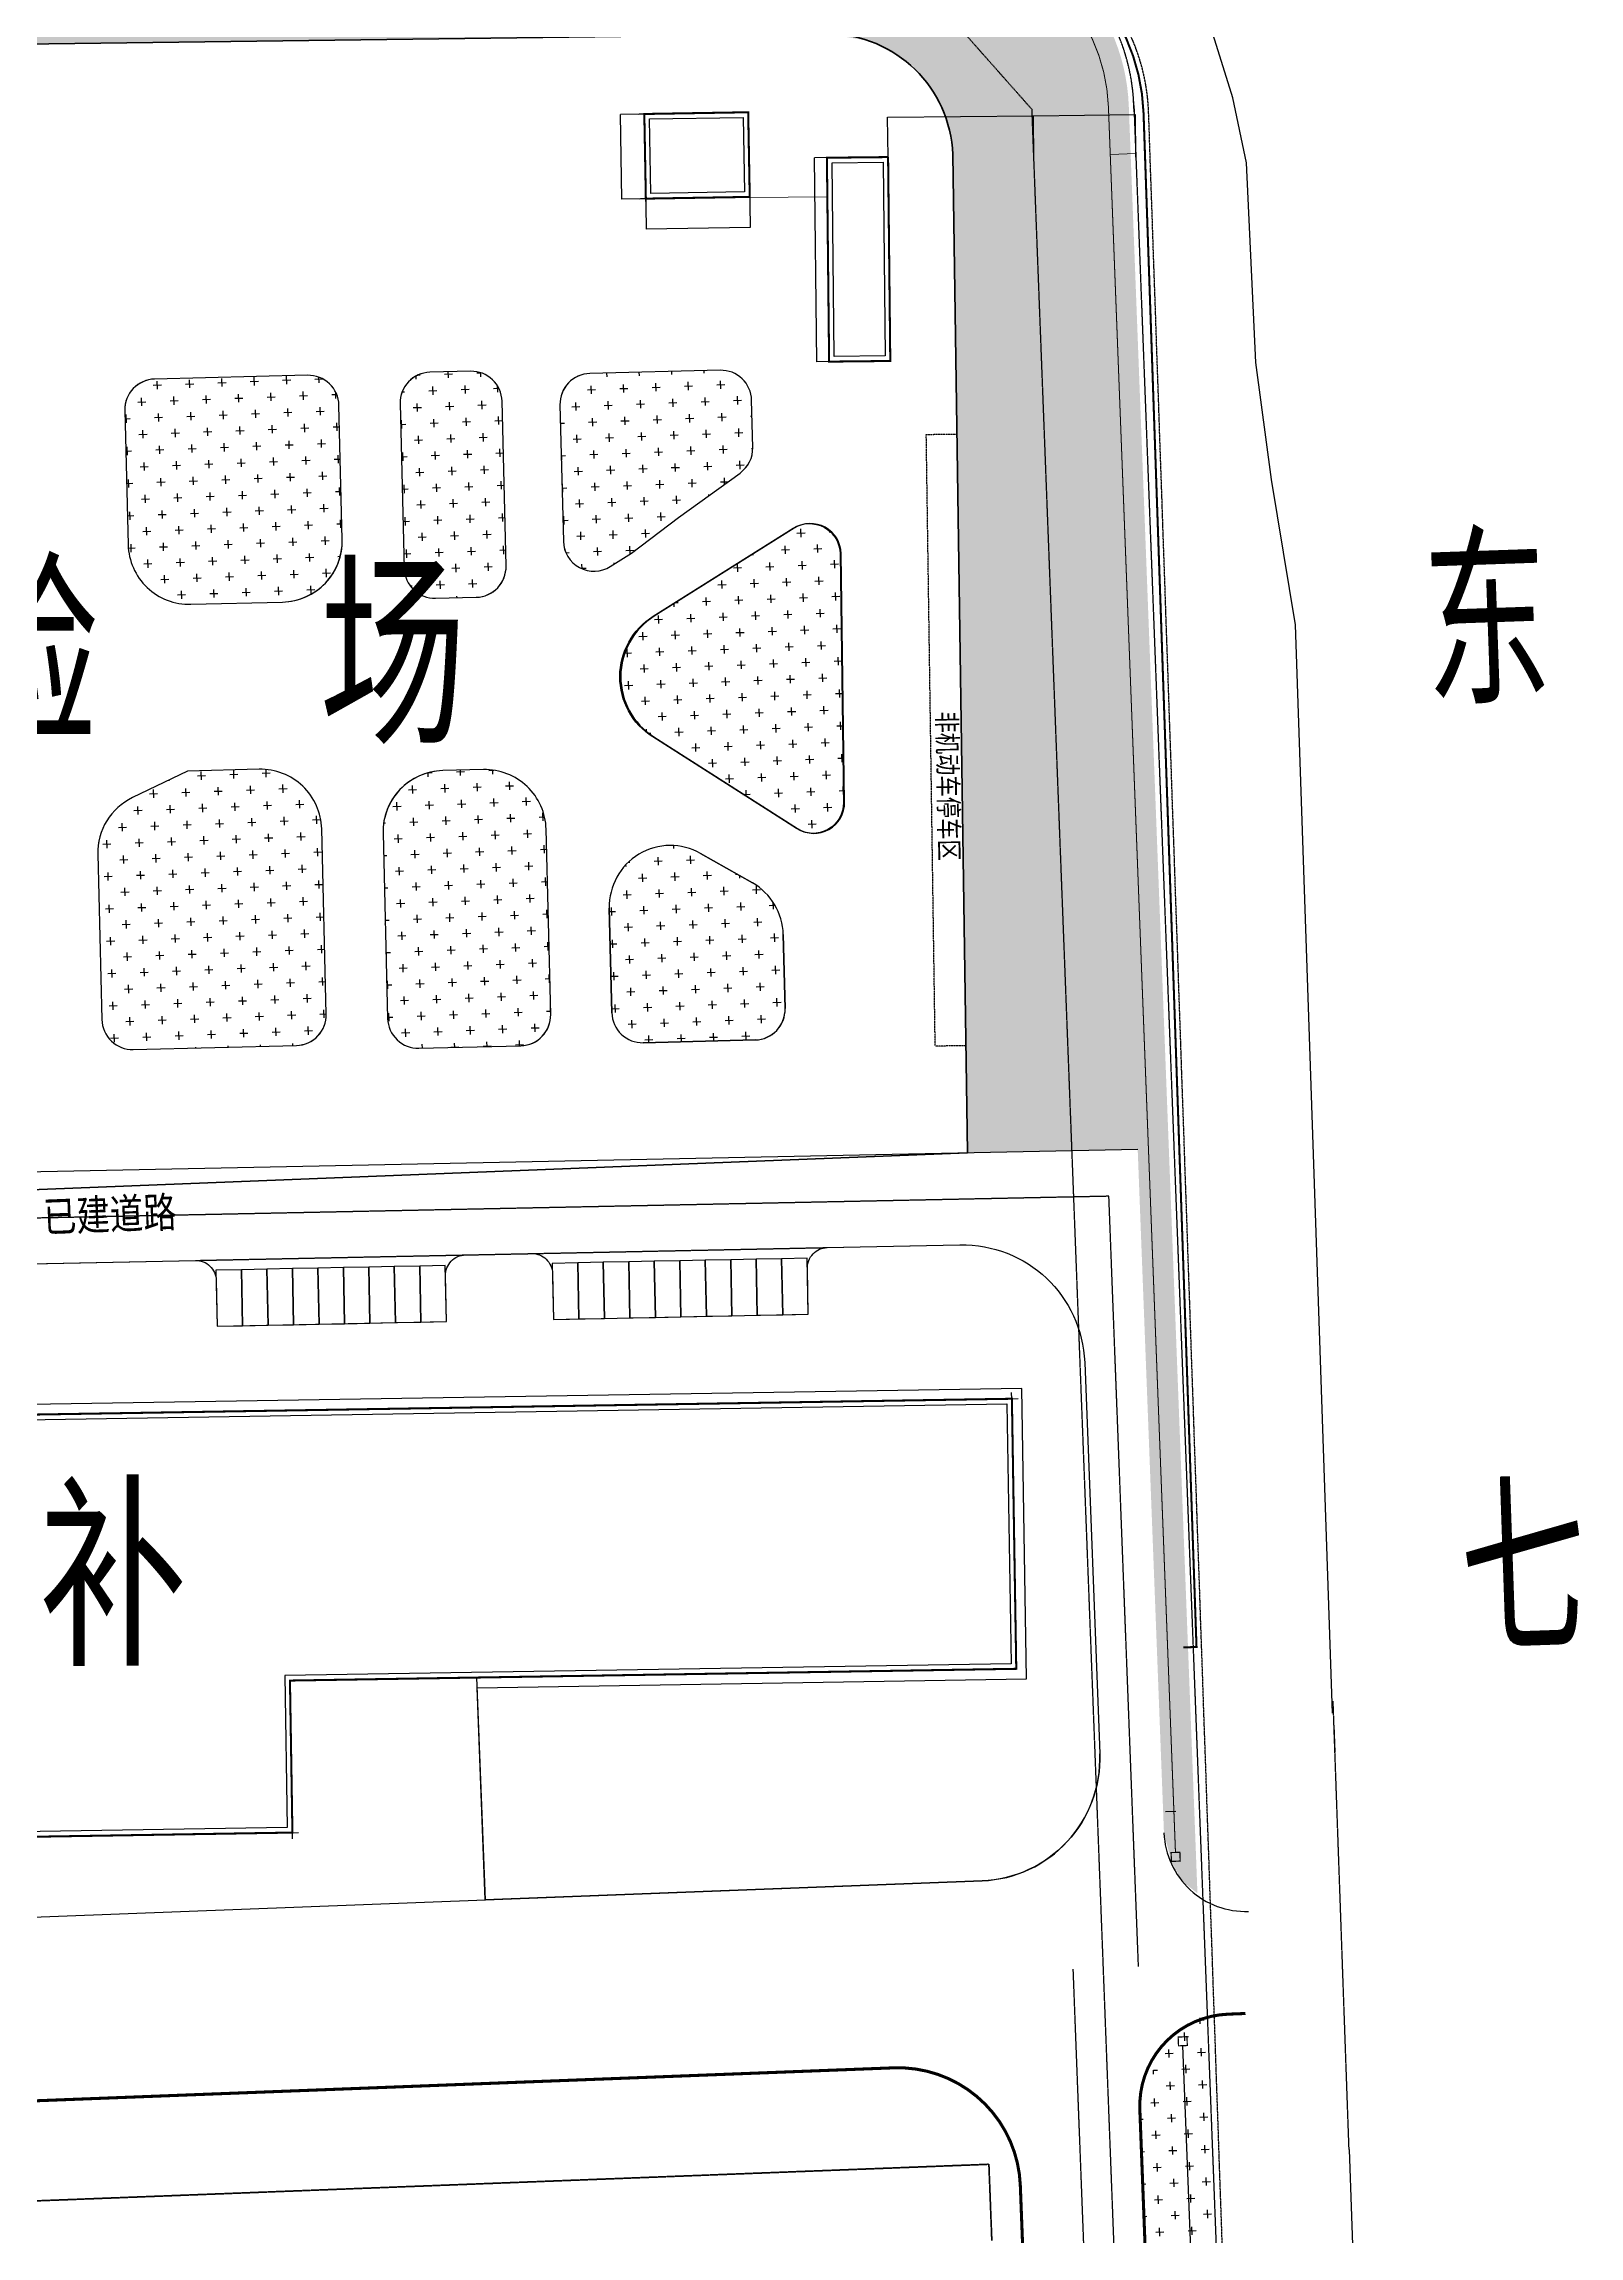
# Model space of a CAD drawing. Extents: x 60102 to 11003895, y 103457 to 3214550.
# Drawn here: x 10846804 to 10997396, y 2890856 to 3105867 of the extents above; entities that cross this region are included whole.
import ezdxf

# ---------------------------------------------------------------- set-up
doc = ezdxf.new("R2010")
doc.units = 0
doc.header["$LTSCALE"] = 10
doc.header["$PDMODE"] = 96
for name, pattern in [('ACAD_ISO04W100', [30.5, 24, -3, 0.5, -3]), ('CENTER', [50.8, 31.75, -6.35, 6.35, -6.35]), ('DASH', [0.35, 0.25, -0.1])]:
    doc.linetypes.add(name, pattern=pattern)
doc.layers.get('0').update_dxf_attribs({"linetype": 'CONTINUOUS', "lineweight": 0})
doc.layers.get('DEFPOINTS').update_dxf_attribs({"linetype": 'CONTINUOUS'})
for name, color, linetype in [('0-中心线', 1, 'CENTER'), ('0-围墙', 5, 'FENCELINE2'), ('0-已建建筑', 7, 'CONTINUOUS'), ('0-已建道路', 132, 'CONTINUOUS'), ('0-新建建筑', 1, 'CONTINUOUS'), ('0-新建道路', 4, 'CONTINUOUS'), ('0-标注', 7, 'CONTINUOUS'), ('0-用地红线', 1, 'CENTER'), ('0-绿化', 3, 'CONTINUOUS'), ('0-绿化线', 86, 'CONTINUOUS'), ('0-车位', 35, 'CONTINUOUS'), ('01', 7, 'CONTINUOUS'), ('DIM_COOR', 3, 'CONTINUOUS'), ('TX-标注文字', 7, 'CONTINUOUS'), ('ZW-道路-缘石', 7, 'CONTINUOUS'), ('看线', 7, 'CONTINUOUS'), ('道路名称', 7, 'CONTINUOUS')]:
    doc.layers.add(name, color=color, linetype=linetype)
doc.styles.add('-宋体', font='')
doc.styles.add('-黑体', font='', dxfattribs={"width": 0.8})
doc.styles.get("Standard").update_dxf_attribs({"font": 'isocp.shx', "width": 0.707, "height": 10, "bigfont": 'intecad.shx'})
doc.styles.get('-宋体').set_extended_font_data('SimSun')
doc.styles.get('-黑体').set_extended_font_data('SimHei')
doc.linetypes.add('FENCELINE2', pattern='A,0.25,-0.1,[132,ltypeshp.shx,S=0.1,R=0,X=-0.1,Y=0],-0.1,1', length=1.45)
doc.dimstyles.new('ISO-25', dxfattribs={"dimtxt": 3, "dimasz": 1, "dimexe": 1.25, "dimexo": 0.625, "dimtad": 1, "dimdsep": 46, "dimtxsty": '-宋体', "dimblk": 'ARCHTICK', "dimcen": 2.5, "dimazin": 0, "dimtfac": 1, "dimtmove": 0, "dimatfit": 3, "dimfxl": 1, "dimarcsym": 0})
pattern_1 = [(2.2, (-47034383.5, -103395425.1), (1525.389227, 1647.270533), [793.749997, -2381.24999]), (92.2, (-47033971.7, -103395806.5), (-1647.270522, 1525.38924), [793.750003, -2381.25001])]
pattern_2 = [(2.2, (-47034668.6, -103396348.2), (1525.389227, 1647.270533), [793.749997, -2381.24999]), (92.2, (-47034256.8, -103396729.5), (-1647.270522, 1525.38924), [793.750003, -2381.25001])]

# ---------------------------------------------------------------- blocks, each defined once
blk = doc.blocks.new('_ARCHTICK')
at = {"color": 0, "linetype": 'ByBlock', "const_width": 0.15}
blk.add_lwpolyline([(-0.5, -0.5), (0.5, 0.5)], dxfattribs=at)
blk = doc.blocks.new('*D95')
at = {"layer": '0-标注', "color": 0, "linetype": 'Continuous', "lineweight": -2}
for p, q in [((10907017, 3099010), (10903366, 3098950)), ((10903505, 3090647), (10903367, 3098950)), ((10907155, 3090708), (10903504, 3090647))]:
    blk.add_line(p, q, dxfattribs=at)
at = {"layer": 'DEFPOINTS', "color": 0, "linetype": 'Continuous', "lineweight": 0}
for p in [(10903367, 3098950), (10907017, 3099010, -43696), (10907156, 3090708, -43696)]:
    blk.add_point(p, dxfattribs=at)
at = {"layer": '0-标注', "color": 0, "linetype": 'Continuous', "lineweight": -2}
for p, rotation in [((10903367, 3098950), 90.95316505785908), ((10903505, 3090647), 270.9531650578591)]:
    blk.add_blockref('_ARCHTICK', p, dxfattribs=dict(at, rotation=rotation))
at = {"layer": '0-标注', "color": 0, "linetype": 'Continuous', "insert": (10903438, 3094799), "char_height": 3, "attachment_point": 5, "rotation": 270.95317, "style": '-宋体'}
blk.add_mtext('8303.39', dxfattribs=at)
blk = doc.blocks.new('*D96')
at = {"layer": '0-标注', "color": 0, "linetype": 'Continuous', "lineweight": -2}
for p, q in [((10905815, 3092214), (10905897, 3087680)), ((10916014, 3092399), (10916096, 3087865)), ((10916096, 3087866), (10905897, 3087681))]:
    blk.add_line(p, q, dxfattribs=at)
at = {"layer": 'DEFPOINTS', "color": 0, "linetype": 'Continuous', "lineweight": 0}
for p in [(10905815, 3092214, -43696), (10916014, 3092400, -43696), (10905897, 3087681)]:
    blk.add_point(p, dxfattribs=at)
at = {"layer": '0-标注', "color": 0, "linetype": 'Continuous', "lineweight": -2}
for p, rotation in [((10905897, 3087681), 181.0398989302194), ((10916096, 3087866), 1.039898930219394)]:
    blk.add_blockref('_ARCHTICK', p, dxfattribs=dict(at, rotation=rotation))
at = {"layer": '0-标注', "color": 0, "linetype": 'Continuous', "insert": (10910997, 3087775), "char_height": 3, "attachment_point": 5, "rotation": 1.0399, "style": '-宋体'}
blk.add_mtext('10201.13', dxfattribs=at)
blk = doc.blocks.new('*D98')
at = {"layer": '0-标注', "color": 0, "linetype": 'Continuous', "lineweight": -2}
for p, q in [((10924870, 3094710), (10922392, 3094683)), ((10922609, 3074687), (10922394, 3094683)), ((10925085, 3074714), (10922608, 3074687))]:
    blk.add_line(p, q, dxfattribs=at)
at = {"layer": 'DEFPOINTS', "color": 0, "linetype": 'Continuous', "lineweight": 0}
for p in [(10922394, 3094683), (10924870, 3094710, -43696), (10925086, 3074714, -43696)]:
    blk.add_point(p, dxfattribs=at)
at = {"layer": '0-标注', "color": 0, "linetype": 'Continuous', "lineweight": -2}
for p, rotation in [((10922394, 3094683), 90.61711162832734), ((10922609, 3074687), 270.6171116283273)]:
    blk.add_blockref('_ARCHTICK', p, dxfattribs=dict(at, rotation=rotation))
at = {"layer": '0-标注', "color": 0, "linetype": 'Continuous', "insert": (10922503, 3084685), "char_height": 3, "attachment_point": 5, "rotation": 270.61711, "style": '-宋体'}
blk.add_mtext('19997.62', dxfattribs=at)
blk = doc.blocks.new('*D100')
at = {"layer": '0-标注', "color": 0, "linetype": 'Continuous', "lineweight": -2}
for p, q in [((10929570, 3098669), (10943876, 3098823)), ((10929612, 3094762), (10929570, 3098670)), ((10943924, 3094359), (10943876, 3098824))]:
    blk.add_line(p, q, dxfattribs=at)
at = {"layer": 'DEFPOINTS', "color": 0, "linetype": 'Continuous', "lineweight": 0}
for p in [(10943876, 3098823), (10929612, 3094761), (10943924, 3094358)]:
    blk.add_point(p, dxfattribs=at)
at = {"layer": '0-标注', "color": 0, "linetype": 'Continuous', "lineweight": -2}
for p, rotation in [((10929570, 3098669), 180.6171102916346), ((10943876, 3098823), 0.6171102916346102)]:
    blk.add_blockref('_ARCHTICK', p, dxfattribs=dict(at, rotation=rotation))
at = {"layer": '0-标注', "color": 0, "linetype": 'Continuous', "insert": (10936723, 3098748), "char_height": 3, "attachment_point": 5, "rotation": 0.61711, "style": '-宋体'}
blk.add_mtext('14306.24', dxfattribs=at)
blk = doc.blocks.new('*D101')
at = {"layer": '0-标注', "color": 0, "linetype": 'Continuous', "lineweight": -2}
for p, q in [((10943876, 3098823), (10953871, 3098930)), ((10943924, 3094359), (10943876, 3098824)), ((10953916, 3094743), (10953871, 3098932))]:
    blk.add_line(p, q, dxfattribs=at)
at = {"layer": 'DEFPOINTS', "color": 0, "linetype": 'Continuous', "lineweight": 0}
for p in [(10953871, 3098930), (10943924, 3094358), (10953916, 3094742)]:
    blk.add_point(p, dxfattribs=at)
at = {"layer": '0-标注', "color": 0, "linetype": 'Continuous', "lineweight": -2}
for p, rotation in [((10943876, 3098823), 180.6171102916346), ((10953871, 3098930), 0.6171102916346102)]:
    blk.add_blockref('_ARCHTICK', p, dxfattribs=dict(at, rotation=rotation))
at = {"layer": '0-标注', "color": 0, "linetype": 'Continuous', "insert": (10948873, 3098879), "char_height": 3, "attachment_point": 5, "rotation": 0.61711, "style": '-宋体'}
blk.add_mtext('9995.99', dxfattribs=at)

msp = doc.modelspace()

# ---------------------------------------------------------------- hatches: boundary and pattern name
at = {"layer": '0-绿化'}
h = msp.add_hatch(dxfattribs=at)
h.set_pattern_fill('CROSS', color=0, scale=999.999997, angle=2.2, style=0)
h.set_pattern_definition([(2.2, (-47029110, -103389911.3), (1525.389227, 1647.270533), [793.749997, -2381.24999]), (92.2, (-47028698.2, -103390292.6), (-1647.270522, 1525.38924), [793.750003, -2381.25001])])
edge = h.paths.add_edge_path()
edge.add_line((10701520.911, 3113316.845), (10703203.005, 3107892.535))
edge.add_line((10703203.005, 3107892.535), (10706766.711, 3104938.556))
edge.add_line((10706766.711, 3104938.556), (10710650.159, 3104112.307))
edge.add_line((10710650.159, 3104112.307), (10923804.81, 3106834.298))
edge.add_line((10923804.81, 3106834.298), (10928127.371, 3106087.683))
edge.add_line((10928127.371, 3106087.683), (10931911.084, 3103821.325))
edge.add_line((10931911.084, 3103821.325), (10934385.191, 3100774.509))
edge.add_line((10934385.191, 3100774.509), (10935626.328, 3097637.243))
edge.add_line((10935626.328, 3097637.243), (10935956.757, 3095010.572))
edge.add_line((10935956.757, 3095010.572), (10936618.621, 3049706.924))
edge.add_line((10936618.621, 3049706.924), (10937387.282, 2997093.113))
edge.add_line((10937387.282, 2997093.113), (10954096.29, 2997432.97))
edge.add_line((10954096.29, 2997432.97), (10956671.485, 2930398.751))
edge.add_line((10956671.485, 2930398.751), (10957402.473, 2927610.645))
edge.add_line((10957402.473, 2927610.645), (10958460.341, 2925656.605))
edge.add_line((10958460.341, 2925656.605), (10959956.402, 2924483.424))
edge.add_line((10959956.402, 2924483.424), (10953221.703, 3099792.596))
edge.add_arc((10933736.076, 3099044.034), 19500, 2.19999979, 91.41431809)
edge.add_line((10933254.777, 3118538.093), (10819682.758, 3115734.054))
edge.add_line((10819682.758, 3115734.054), (10701520.911, 3113316.845))
h = msp.add_hatch(dxfattribs=at)
h.set_pattern_fill('CROSS', color=0, scale=999.999997, angle=2.2, style=0)
h.set_pattern_definition(pattern_1)
edge = h.paths.add_edge_path()
edge.add_arc((10872750.867, 3070359.651), 3000, 1.41484876, 91.41484876)
edge.add_line((10872676.793, 3073358.736), (10857672.649, 3072988.152))
edge.add_arc((10857746.723, 3069989.067), 3000, 91.41484918, 181.41484918)
edge.add_line((10854747.638, 3069914.993), (10855072.826, 3056748.851))
edge.add_arc((10861070.996, 3056896.999), 6000, 181.41484876, 271.41484876)
edge.add_line((10861219.144, 3050898.828), (10870225.117, 3051121.265))
edge.add_arc((10870076.969, 3057119.435), 6000, 271.41484918, 1.41484918)
edge.add_line((10876075.14, 3057267.583), (10875749.952, 3070433.725))
h = msp.add_hatch(dxfattribs=at)
h.set_pattern_fill('CROSS', color=0, scale=999.999997, angle=2.2, style=0)
h.set_pattern_definition(pattern_1)
edge = h.paths.add_edge_path()
edge.add_arc((10888745.989, 3070754.711), 3000, 1.41484876, 91.41484876)
edge.add_line((10888671.915, 3073753.797), (10884673.135, 3073655.032))
edge.add_arc((10884747.208, 3070655.946), 3000, 91.41484918, 181.41484918)
edge.add_line((10881748.123, 3070581.872), (10882147.385, 3054416.645))
edge.add_arc((10885146.47, 3054490.719), 3000, 181.41484876, 271.41484876)
edge.add_line((10885220.544, 3051491.633), (10889219.324, 3051590.399))
edge.add_arc((10889145.25, 3054589.484), 3000, 271.41484918, 1.41484918)
edge.add_line((10892144.336, 3054663.558), (10891745.074, 3070828.785))
h = msp.add_hatch(dxfattribs=at)
h.set_pattern_fill('CROSS', color=0, scale=999.999997, angle=2.2, style=0)
h.set_pattern_definition([(2.2, (-47034695.5, -103395939.3), (1525.389227, 1647.270533), [793.749997, -2381.24999]), (92.2, (-47034283.7, -103396320.7), (-1647.270522, 1525.38924), [793.750003, -2381.25001])])
edge = h.paths.add_edge_path()
edge.add_line((10916340.581, 3066282.987), (10916225.881, 3070926.948))
edge.add_arc((10913226.796, 3070852.874), 3000, 1.41484876, 91.41484876)
edge.add_line((10913152.722, 3073851.96), (10900356.306, 3073535.904))
edge.add_arc((10900430.38, 3070536.818), 3000, 91.41484918, 181.41484918)
edge.add_line((10897431.294, 3070462.744), (10897761.907, 3057076.958))
edge.add_arc((10900760.992, 3057151.032), 3000, 181.41484874, 302.26071753)
edge.add_line((10902362.31, 3054614.148), (10904440.316, 3055925.815))
edge.add_line((10904440.316, 3055925.815), (10909051.463, 3059418.921))
edge.add_line((10909051.463, 3059418.921), (10915095.595, 3063775.164))
edge.add_arc((10913341.496, 3066208.914), 3000, 305.78177392, 1.46718714)
edge.add_arc((10913341.496, 3066208.914), 3000, 1.41484886, 1.46718674, ccw=False)
h = msp.add_hatch(dxfattribs=at)
h.set_pattern_fill('CROSS', color=0, scale=999.999997, angle=2.2, style=0)
h.set_pattern_definition([(2.2, (-47029210.2, -103389912.2), (1525.389228, 1647.270521), [793.749997, -2381.24999]), (92.2, (-47028798.4, -103390293.6), (-1647.270521, 1525.389228), [793.749997, -2381.24999])])
edge = h.paths.add_edge_path()
edge.add_arc((10910297.259, 3043795.588), 7000, 122.15050739, 237.4763379)
edge.add_line((10906533.724, 3037893.402), (10920630.636, 3028904.491))
edge.add_arc((10922243.58, 3031434), 3000, 237.4763379, 0.78617355)
edge.add_line((10925243.297, 3031475.163), (10924908.691, 3055859.522))
edge.add_arc((10921908.973, 3055818.359), 3000, 0.78617355, 122.15050739)
edge.add_line((10920312.538, 3058358.318), (10906572.244, 3049722.16))
h = msp.add_hatch(dxfattribs=at)
h.set_pattern_fill('CROSS', color=0, scale=999.999997, angle=2.2, style=0)
h.set_pattern_definition([(2.2, (-47034684.8, -103395776.2), (1525.389227, 1647.270533), [793.749997, -2381.24999]), (92.2, (-47034273, -103396157.6), (-1647.270522, 1525.38924), [793.750003, -2381.25001])])
edge = h.paths.add_edge_path()
edge.add_arc((10868062.073, 3028717.448), 6000, 1.41484876, 91.41484876)
edge.add_line((10867913.925, 3034715.619), (10860893.337, 3034542.219))
edge.add_line((10860893.337, 3034542.219), (10855490.946, 3031938.879))
edge.add_arc((10858095.617, 3026533.725), 6000, 115.72879153, 181.40673556)
edge.add_arc((10858095.617, 3026533.725), 6000, 181.40673555, 181.41484946)
edge.add_line((10852097.446, 3026385.578), (10852498.067, 3010165.298))
edge.add_arc((10855497.153, 3010239.372), 3000, 181.41484876, 271.41484876)
edge.add_line((10855571.226, 3007240.287), (10871583.679, 3007635.775))
edge.add_arc((10871509.606, 3010634.86), 3000, 271.41484918, 1.41484918)
edge.add_line((10874508.691, 3010708.934), (10874060.243, 3028865.596))
h = msp.add_hatch(dxfattribs=at)
h.set_pattern_fill('CROSS', color=0, scale=999.999997, angle=2.2, style=0)
h.set_pattern_definition(pattern_2)
edge = h.paths.add_edge_path()
edge.add_arc((10890071.733, 3028688.747), 6000, 1.41484876, 91.41484876)
edge.add_line((10889923.585, 3034686.918), (10885924.555, 3034588.147))
edge.add_arc((10886072.703, 3028589.976), 6000, 91.41484918, 181.41484918)
edge.add_line((10880074.532, 3028441.828), (10880522.98, 3010285.167))
edge.add_arc((10883522.065, 3010359.241), 3000, 181.41484876, 271.41484876)
edge.add_line((10883596.139, 3007360.155), (10893593.339, 3007607.074))
edge.add_arc((10893519.266, 3010606.159), 3000, 271.41484918, 1.41484918)
edge.add_line((10896518.351, 3010680.233), (10896069.903, 3028836.895))
h = msp.add_hatch(dxfattribs=at)
h.set_pattern_fill('CROSS', color=0, scale=999.999997, angle=2.2, style=0)
h.set_pattern_definition(pattern_2)
edge = h.paths.add_edge_path()
edge.add_arc((10905515.607, 3010902.455), 3000, 181.41484876, 271.41484876)
edge.add_line((10905589.681, 3007903.369), (10916586.341, 3008174.973))
edge.add_arc((10916512.267, 3011174.059), 3000, 271.41484918, 1.41484918)
edge.add_line((10919511.352, 3011248.133), (10919331.902, 3018513.667))
edge.add_arc((10913333.731, 3018365.52), 6000, 1.41484879, 60.39431254)
edge.add_line((10916297.9, 3023582.195), (10911225.171, 3026464.572))
edge.add_arc((10908261.002, 3021247.897), 6000, 60.39431278, 181.41484915)
edge.add_line((10902262.831, 3021099.749), (10902516.522, 3010828.381))

# ---------------------------------------------------------------- linework, layer by layer
at = {"color": 0, "lineweight": 50}
for p, q in [((10710650.159, 3104112.307), (10923804.81, 3106834.298)), ((10935956.757, 3095010.572), (10937387.282, 2997093.113)), ((10937387.282, 2997093.113), (10701294.681, 2987786.528)), ((10711911.522, 2969264.847), (10941756.42, 2972984.755)), ((10941756.42, 2972984.755), (10942185.09, 2946498.23)), ((10942185.09, 2946498.23), (10870944.419, 2945345.241)), ((10870944.419, 2945345.241), (10871185.698, 2930437.194)), ((10871185.698, 2930437.194), (10712581.469, 2927870.276))]:
    msp.add_line(p, q, dxfattribs=at)
msp.add_arc((10923703.24, 3094573.406), 12261.313, 2.04326359, 89.52536867, dxfattribs=at)
at = {"layer": '0-中心线', "color": 0, "linetype": 'ACAD_ISO04W100', "ltscale": 0.2}
msp.add_line((10951798.822, 2812214.618), (10947771.558, 2917047.261), dxfattribs=at)
for points in [[(10701294.681, 2987786.528), (10951269.171, 2992875.14)], [(10954172.737, 2917293.17), (10951269.171, 2992875.14)]]:
    msp.add_lwpolyline(points, dxfattribs=at)
at = {"layer": '0-围墙', "color": 0, "ltscale": 0.2}
msp.add_line((10964354.747, 2757891.408), (10958529.133, 2909536.416), dxfattribs=at)
at = {"layer": '0-围墙', "color": 0, "ltscale": 0.5, "const_width": 200, "flags": 128}
msp.add_lwpolyline([(10958560.649, 2948594.832), (10959864.259, 2948639.849), (10954669.041, 3099082.567, 0.4102028754), (10934774.962, 3117905.357), (10406839.125, 3106919.32, 0.4182356559), (10387756.438, 3086750.551), (10393251.037, 2927638.382), (10393362.116, 2926815.568)], format="xyb", dxfattribs=at)
at = {"layer": '0-围墙', "color": 0, "ltscale": 0.2, "const_width": 100}
msp.add_lwpolyline([(10957800.987, 2928490.591), (10951223.177, 3099715.82, 0.4102028754), (10933304.141, 3116538.702), (10703256.374, 3110858.932)], format="xyb", dxfattribs=at)
at = {"layer": '0-已建建筑', "color": 0, "const_width": 200, "elevation": -43696.45}
msp.add_lwpolyline([(10915891.276, 3099157.974), (10916042.005, 3090855.981), (10905852.27, 3090686.41), (10905701.562, 3098988.444)], close=True, dxfattribs=at)
at = {"layer": '0-已建建筑', "color": 0, "elevation": -43696.45}
for points in [[(10915400.421, 3098649.738), (10915532.997, 3091347.579), (10906343.127, 3091194.647), (10906210.569, 3098496.843)], [(10929117.657, 3094255.831), (10929322.269, 3075259.317), (10924322.559, 3075205.465), (10924117.947, 3094201.979)]]:
    msp.add_lwpolyline(points, close=True, dxfattribs=at)
at = {"layer": '0-已建建筑', "color": 0, "const_width": 200, "elevation": -43696.45}
msp.add_lwpolyline([(10929612.217, 3094763.571), (10929827.625, 3074764.731), (10923827.973, 3074700.109), (10923612.591, 3094696.565), (10929612.243, 3094761.187)], dxfattribs=at)
at = {"layer": '0-已建建筑', "color": 0, "const_width": 200}
msp.add_lwpolyline([(10871185.698, 2930437.194), (10712581.469, 2927870.276), (10711911.522, 2969264.847), (10941756.42, 2972984.755), (10942185.09, 2946498.23), (10870944.419, 2945345.241)], close=True, dxfattribs=at)
at = {"layer": '0-已建建筑', "color": 0}
msp.add_lwpolyline([(10870677.672, 2930929.037), (10713073.312, 2928378.301), (10712419.547, 2968773.004), (10941264.577, 2972476.729), (10941677.064, 2946990.074), (10870436.394, 2945837.085)], close=True, dxfattribs=at)
at = {"layer": '0-已建建筑', "color": 0, "linetype": 'Continuous', "const_width": 120}
for points in [[(10957369.306, 2928474.008), (10958232.669, 2928507.175), (10958265.836, 2927643.812), (10957402.473, 2927610.645)], [(10958064.285, 2910383.195), (10958927.648, 2910416.362), (10958960.815, 2909552.999), (10958097.452, 2909519.832)]]:
    msp.add_lwpolyline(points, close=True, dxfattribs=at)
at = {"layer": '0-已建道路', "color": 0, "linetype": 'Continuous'}
msp.add_line((10721991.506, 2917380.305), (10938838.303, 2925710.719), dxfattribs=at)
at = {"layer": '0-已建道路', "color": 0, "linetype": 'Continuous', "flags": 128}
for points in [[(10857672.649, 3072988.152, 0.4142135623), (10854747.638, 3069914.993)], [(10875749.952, 3070433.725, 0.4142135624), (10872676.793, 3073358.736)], [(10884673.135, 3073655.032, 0.4142135623), (10881748.123, 3070581.872)], [(10891745.074, 3070828.785, 0.4142135624), (10888671.915, 3073753.797)], [(10906533.724, 3037893.402, -0.5504698435), (10906572.244, 3049722.16), (10920312.538, 3058358.318, -0.5853151108), (10924908.691, 3055859.522), (10925243.297, 3031475.163, -0.5967693796), (10920630.636, 3028904.491), (10906533.724, 3037893.402)], [(10855072.826, 3056748.851, 0.4142135624), (10861219.144, 3050898.828)], [(10870225.117, 3051121.265, 0.4142135623), (10876075.14, 3057267.583)], [(10882147.385, 3054416.645, 0.4142135624), (10885220.544, 3051491.633)], [(10889219.324, 3051590.399, 0.4142135623), (10892144.336, 3054663.558)], [(10874060.243, 3028865.596, 0.4142135624), (10867913.925, 3034715.619)], [(10855490.946, 3031938.879, 0.2947240739), (10852097.446, 3026385.578)], [(10954096.29, 2997432.97), (10811158.881, 2994525.657, -0.4089336666), (10798923.699, 3006062.522), (10798710.344, 3011616.318)], [(10852498.067, 3010165.298, 0.4142135624), (10855571.226, 3007240.287)], [(10871583.679, 3007635.775, 0.4142135623), (10874508.691, 3010708.934)], [(10861665.158, 2986550.182), (10861665.158, 2986550.182, -0.4142184694), (10863705.449, 2984591.267), (10863796.949, 2980092.65), (10886292.314, 2980549.372), (10886199.326, 2985047.782, -0.4143057107), (10888158.194, 2987088.701)], [(10894658.334, 2987221.255), (10894658.334, 2987221.255, -0.4142184694), (10896698.625, 2985262.34), (10896790.125, 2980763.723), (10921784.956, 2981272.112), (10921691.968, 2985770.522, -0.4143057107), (10923650.836, 2987811.442)], [(10923614.747, 2987811.26), (10936659.111, 2988076.798, -0.4089385554), (10948894.493, 2976539.937), (10950368.805, 2938162.528)], [(10956671.485, 2930398.751, 0.4142135624), (10964972.69, 2922711.75)]]:
    msp.add_lwpolyline(points, format="xyb", dxfattribs=at)
for points in [[(10872676.793, 3073358.736), (10857672.649, 3072988.152)], [(10888671.915, 3073753.797), (10884673.135, 3073655.032)], [(10876075.14, 3057267.583), (10875749.952, 3070433.725)], [(10881748.123, 3070581.872), (10882147.385, 3054416.645)], [(10892144.336, 3054663.558), (10891745.074, 3070828.785)], [(10854747.638, 3069914.993), (10855072.826, 3056748.851)], [(10861219.144, 3050898.828), (10870225.117, 3051121.265)], [(10885220.544, 3051491.633), (10889219.324, 3051590.399)], [(10860893.337, 3034542.219), (10855490.946, 3031938.879)], [(10867913.925, 3034715.619), (10860893.337, 3034542.219)], [(10874508.691, 3010708.934), (10874060.243, 3028865.596)], [(10852097.446, 3026385.578), (10852498.067, 3010165.298)], [(10855571.226, 3007240.287), (10871583.679, 3007635.775)], [(10719677.135, 2983659.799), (10861665.17, 2986549.568)], [(10888122.117, 2987087.967), (10894658.322, 2987221.808)], [(10889255.99, 2945641.604), (10890093.595, 2923838.136)], [(10957842.905, 2932495.152), (10956833.939, 2932456.392)]]:
    msp.add_lwpolyline(points, dxfattribs=at)
for points, elevation in [([(10900356.306, 3073535.904, 0.4142135623), (10897431.294, 3070462.744)], -43696.45), ([(10916225.881, 3070926.948, 0.4142135624), (10913152.722, 3073851.96)], -43696.45), ([(10915095.595, 3063775.164, 0.2476281414), (10916340.581, 3066282.987)], -43696.45), ([(10897761.907, 3057076.958, 0.5822818633), (10902362.31, 3054614.148)], -43696.45), ([(10885924.555, 3034588.147, 0.4142135623), (10880074.532, 3028441.828)], 58339.6), ([(10896069.903, 3028836.895, 0.4142135624), (10889923.585, 3034686.918)], 58339.6), ([(10911225.171, 3026464.572, 0.5833028483), (10902262.831, 3021099.75)], 58339.6), ([(10919331.902, 3018513.667, 0.2631822157), (10916297.9, 3023582.195)], 58339.6), ([(10880522.98, 3010285.167, 0.4142135624), (10883596.139, 3007360.155)], 58339.6), ([(10893593.339, 3007607.074, 0.4142135623), (10896518.351, 3010680.233)], 58339.6), ([(10902516.522, 3010828.381, 0.4142135624), (10905589.681, 3007903.369)], 58339.6), ([(10916586.341, 3008174.973, 0.4142135623), (10919511.352, 3011248.133)], 58339.6)]:
    msp.add_lwpolyline(points, format="xyb", dxfattribs=dict(at, elevation=elevation))
for points, elevation in [([(10913152.722, 3073851.96), (10900356.306, 3073535.904)], -43696.45), ([(10897431.294, 3070462.744), (10897761.907, 3057076.958)], -43696.45), ([(10916340.581, 3066282.987), (10916225.881, 3070926.948)], -43696.45), ([(10909051.463, 3059418.921), (10915095.595, 3063775.164)], -43696.45), ([(10904440.316, 3055925.815), (10909051.463, 3059418.921)], -43696.45), ([(10902362.31, 3054614.148), (10904440.316, 3055925.815)], -43696.45), ([(10889923.585, 3034686.918), (10885924.555, 3034588.147)], 58339.6), ([(10880074.532, 3028441.828), (10880522.98, 3010285.167)], 58339.6), ([(10896518.351, 3010680.233), (10896069.903, 3028836.895)], 58339.6), ([(10911225.171, 3026464.572), (10916297.9, 3023582.195)], 58339.6), ([(10902262.831, 3021099.746), (10902262.831, 3021099.75)], 58339.6), ([(10902516.522, 3010828.381), (10902262.831, 3021099.746)], 58339.6), ([(10919331.902, 3018513.667), (10919511.352, 3011248.133)], 58339.6), ([(10916586.341, 3008174.973), (10905589.681, 3007903.369)], 58339.6), ([(10883596.139, 3007360.155), (10893593.339, 3007607.074)], 58339.6)]:
    msp.add_lwpolyline(points, dxfattribs=dict(at, elevation=elevation))
at = {"layer": '0-已建道路', "color": 0, "linetype": 'DASH', "ltscale": 7, "flags": 128}
msp.add_lwpolyline([(10861665.158, 2986550.182), (10923614.747, 2987811.26)], dxfattribs=at)
at = {"layer": '0-已建道路', "color": 0, "linetype": 'Continuous'}
msp.add_arc((10938377.65, 2937701.874), 12000, 272.19999999, 2.19999999, dxfattribs=at)
at = {"layer": '0-新建建筑', "color": 0, "linetype": 'DASH', "lineweight": 50, "ltscale": 15}
msp.add_lwpolyline([(10653799.128, 2879424.602), (10653511.22, 2886919.074), (10939500.266, 2897905.665), (10939788.175, 2890411.193)], dxfattribs=at)
at = {"layer": '0-新建道路', "color": 0, "linetype": 'DASH', "ltscale": 5}
msp.add_lwpolyline([(10933357.488, 3067559.233), (10936357.167, 3067603.057), (10937233.644, 3007609.459), (10934233.964, 3007565.635)], close=True, dxfattribs=at)
at = {"layer": '0-新建道路', "color": 0, "linetype": 'Continuous', "const_width": 300}
for points in [[(10954353.566, 2902012.364), (10954304.565, 2903287.907, -0.4142135624), (10962952.441, 2912626.764), (10964667.127, 2912692.635)], [(10653127.641, 2818754.105, 0.4142135624), (10665579.449, 2807223.604), (10933581.763, 2817519.214, 0.4142135624), (10945112.264, 2829971.023), (10942582.124, 2895832.413, 0.4142135624), (10930130.316, 2907362.914), (10662128.003, 2897067.304, 0.4142135624), (10650597.501, 2884615.495), (10653127.641, 2818754.105)]]:
    msp.add_lwpolyline(points, format="xyb", dxfattribs=at)
msp.add_lwpolyline([(10958024.726, 2806449.367), (10954353.566, 2902012.364)], dxfattribs=at)
at = {"layer": '0-用地红线', "color": 0, "linetype": 'DASH', "ltscale": 20}
for p, q in [((10943728.928, 3099427.043), (10933440.115, 3111039.509)), ((10956687.089, 2762116.594), (10943728.928, 3099427.043))]:
    msp.add_line(p, q, dxfattribs=at)
at = {"layer": '0-用地红线', "color": 0, "linetype": 'ACAD_ISO04W100', "ltscale": 0.2}
msp.add_line((10953721.335, 3099811.788), (10966910.707, 2756482.724), dxfattribs=at)
at = {"layer": '0-用地红线', "color": 0, "linetype": 'ACAD_ISO04W100'}
msp.add_line((10967026.556, 2755722.191), (10955168.743, 3099099.823), dxfattribs=at)
at = {"layer": '0-用地红线', "color": 0, "linetype": 'ACAD_ISO04W100', "ltscale": 0.2}
msp.add_arc((10933736.076, 3099044.032), 20000, 2.2, 91.41431829, dxfattribs=at)
at = {"layer": '0-用地红线', "color": 0, "linetype": 'ACAD_ISO04W100'}
msp.add_arc((10935180.657, 3098409.578), 20000, 1.97780146, 91.19211975, dxfattribs=at)
at = {"layer": '0-绿化', "color": 0}
for p, q in [((10959879.783, 2912055.671), (10960618.795, 2912084.061)), ((10960237.448, 2911672.243), (10960214.907, 2912258.998)), ((10957186.67, 2908377.702), (10957156.199, 2909170.867)), ((10958300.241, 2910406.32), (10959093.406, 2910436.79)), ((10958712.059, 2910024.973), (10958681.588, 2910818.138)), ((10960359.329, 2908499.583), (10960328.859, 2909292.748)), ((10955645.471, 2907126.992), (10956042.628, 2907142.249)), ((10955661.28, 2906730.432), (10955645.992, 2907128.401)), ((10956774.852, 2908759.05), (10957568.017, 2908789.52)), ((10958422.122, 2907233.66), (10959215.287, 2907264.131)), ((10958833.94, 2906852.313), (10958803.47, 2907645.478)), ((10959947.512, 2908880.931), (10960740.677, 2908911.401)), ((10956896.733, 2905586.39), (10957689.898, 2905616.86)), ((10957308.551, 2905205.042), (10957278.081, 2905998.207)), ((10960069.393, 2905708.271), (10960862.558, 2905738.741)), ((10960481.211, 2905326.924), (10960450.74, 2906120.089)), ((10955371.344, 2903939.119), (10956164.509, 2903969.59)), ((10955783.162, 2903557.772), (10955752.691, 2904350.937)), ((10957430.432, 2902032.383), (10957399.962, 2902825.548)), ((10958544.004, 2904061), (10959337.169, 2904091.471)), ((10958955.821, 2903679.653), (10958925.351, 2904472.818)), ((10960603.092, 2902154.264), (10960572.622, 2902947.429)), ((10954434.683, 2902314.465), (10954639.12, 2902322.319)), ((10955493.225, 2900766.459), (10956286.39, 2900796.93)), ((10955905.043, 2900385.112), (10955874.573, 2901178.277)), ((10957018.615, 2902413.73), (10957811.779, 2902444.2)), ((10958665.885, 2900888.341), (10959459.05, 2900918.811)), ((10959077.703, 2900506.993), (10959047.232, 2901300.158)), ((10960191.274, 2902535.611), (10960984.439, 2902566.082)), ((10954556.565, 2899141.806), (10954761.001, 2899149.659)), ((10957140.496, 2899241.07), (10957933.661, 2899271.541)), ((10957552.313, 2898859.723), (10957521.843, 2899652.888)), ((10960313.156, 2899362.951), (10961106.321, 2899393.422)), ((10960724.973, 2898981.604), (10960694.503, 2899774.769)), ((10955615.107, 2897593.8), (10956408.272, 2897624.27)), ((10956026.924, 2897212.452), (10955996.454, 2898005.617)), ((10957674.195, 2895687.063), (10957643.724, 2896480.228)), ((10958787.766, 2897715.681), (10959580.931, 2897746.151)), ((10959199.584, 2897334.334), (10959169.114, 2898127.499)), ((10960435.037, 2896190.292), (10961228.202, 2896220.762)), ((10960846.854, 2895808.944), (10960816.384, 2896602.109)), ((10954678.446, 2895969.146), (10954882.882, 2895976.999)), ((10955736.988, 2894421.14), (10956530.153, 2894451.61)), ((10956148.806, 2894039.793), (10956118.335, 2894832.958)), ((10957262.377, 2896068.41), (10958055.542, 2896098.881)), ((10958909.648, 2894543.021), (10959702.813, 2894573.492)), ((10959321.465, 2894161.674), (10959290.995, 2894954.839)), ((10954800.327, 2892796.486), (10955004.764, 2892804.34)), ((10957384.258, 2892895.751), (10958177.423, 2892926.221)), ((10957796.076, 2892514.403), (10957765.606, 2893307.568)), ((10960556.918, 2893017.632), (10961350.083, 2893048.102)), ((10960968.736, 2892636.285), (10960938.265, 2893429.45)), ((10955858.869, 2891248.48), (10956652.034, 2891278.95)), ((10956270.687, 2890867.133), (10956240.216, 2891660.298)), ((10959031.529, 2891370.361), (10959824.694, 2891400.832)), ((10959443.347, 2890989.014), (10959412.876, 2891782.179))]:
    msp.add_line(p, q, dxfattribs=at)
at = {"layer": '0-绿化线', "color": 0, "linetype": 'Continuous'}
for points, elevation in [([(10875749.952, 3070433.725, 0.4142135624), (10872676.793, 3073358.736), (10857672.649, 3072988.152, 0.4142135624), (10854747.638, 3069914.993), (10855072.826, 3056748.851, 0.4142135624), (10861219.144, 3050898.828), (10870225.117, 3051121.265, 0.4142135624), (10876075.14, 3057267.583)], 58311.5), ([(10891745.074, 3070828.785, 0.4142135624), (10888671.915, 3073753.797), (10884673.135, 3073655.032, 0.4142135624), (10881748.123, 3070581.872), (10882147.385, 3054416.645, 0.4142135624), (10885220.544, 3051491.633), (10889219.324, 3051590.399, 0.4142135624), (10892144.336, 3054663.558)], 58311.5), ([(10916340.581, 3066282.987), (10916225.881, 3070926.948, 0.4142135624), (10913152.722, 3073851.96), (10900356.306, 3073535.904, 0.4142135624), (10897431.294, 3070462.744), (10897761.907, 3057076.958, 0.5822818653), (10902362.31, 3054614.148), (10904440.316, 3055925.815), (10909051.463, 3059418.921), (10915095.595, 3063775.164, 0.2478705273), (10916340.513, 3066285.727, -0.0002283671)], 14615.05), ([(10896069.903, 3028836.895, 0.4142135624), (10889923.585, 3034686.918), (10885924.555, 3034588.147, 0.4142135624), (10880074.532, 3028441.828), (10880522.98, 3010285.167, 0.4142135624), (10883596.139, 3007360.155), (10893593.339, 3007607.074, 0.4142135624), (10896518.351, 3010680.233)], 58339.6), ([(10902516.522, 3010828.381, 0.4142135624), (10905589.681, 3007903.369), (10916586.341, 3008174.973, 0.4142135624), (10919511.352, 3011248.133), (10919331.902, 3018513.667, 0.2631822133), (10916297.9, 3023582.195), (10911225.171, 3026464.572, 0.5833028519), (10902262.831, 3021099.75)], 58339.6)]:
    msp.add_lwpolyline(points, format="xyb", close=True, dxfattribs=dict(at, elevation=elevation))
at = {"layer": '0-绿化线', "color": 0, "linetype": 'Continuous', "flags": 128}
msp.add_lwpolyline([(10906672.234, 3049723.532, 0.5504698435), (10906633.715, 3037894.774), (10920730.627, 3028905.864, 0.5967693796), (10925343.288, 3031476.535), (10925008.682, 3055860.894, 0.5853151108), (10920412.529, 3058359.69)], format="xyb", close=True, dxfattribs=at)
at = {"layer": '0-绿化线', "color": 0, "linetype": 'Continuous'}
msp.add_lwpolyline([(10874060.243, 3028865.596, 0.4142135624), (10867913.925, 3034715.619), (10860893.337, 3034542.219), (10855490.946, 3031938.879, 0.294685597), (10852097.425, 3026386.427, 0.0000354036), (10852097.446, 3026385.578), (10852498.067, 3010165.298, 0.4142135624), (10855571.226, 3007240.287), (10871583.679, 3007635.775, 0.4142135624), (10874508.691, 3010708.934)], format="xyb", close=True, dxfattribs=at)
at = {"layer": '0-绿化线', "color": 0, "linetype": 'Continuous', "flags": 128}
msp.add_lwpolyline([(10773922.422, 2984764.044), (10861665.155, 2986549.734)], dxfattribs=at)
msp.add_lwpolyline([(10861665.155, 2986549.734), (10861665.155, 2986549.734, -0.414220215), (10863705.458, 2984590.82), (10863796.949, 2980092.65), (10886292.297, 2980550.171), (10886199.315, 2985048.307, -0.4142287954), (10888158.194, 2987088.701), (10894658.315, 2987221.586, -0.414220215), (10896698.618, 2985262.672), (10896790.125, 2980763.752), (10921784.956, 2981272.112), (10921691.958, 2985770.997, -0.414303965), (10923650.814, 2987811.917), (10936659.111, 2988076.798, -0.4089385554), (10948894.493, 2976539.937), (10950368.805, 2938162.528), (10950368.805, 2938162.528, -0.4142135624), (10938838.303, 2925710.719), (10890093.595, 2923838.136), (10889294.387, 2944642.094), (10943201.141, 2945514.544), (10942740.107, 2974000.806), (10774440.543, 2971276.974)], format="xyb", dxfattribs=at)
at = {"layer": '0-车位', "color": 0, "linetype": 'Continuous'}
for points in [[(10909175.695, 2986516.78), (10906676.212, 2986465.941), (10906788.057, 2980967.079), (10909287.54, 2981017.918)], [(10911675.178, 2986567.619), (10909175.695, 2986516.78), (10909287.54, 2981017.918), (10911787.023, 2981068.757)], [(10914174.661, 2986618.458), (10911675.178, 2986567.619), (10911787.023, 2981068.757), (10914286.507, 2981119.595)], [(10916674.144, 2986669.297), (10914174.661, 2986618.458), (10914286.507, 2981119.595), (10916785.99, 2981170.434)], [(10919173.627, 2986720.136), (10916674.144, 2986669.297), (10916785.99, 2981170.434), (10919285.473, 2981221.273)], [(10921673.11, 2986770.975), (10919173.627, 2986720.136), (10919285.473, 2981221.273), (10921784.956, 2981272.112)], [(10866184.587, 2985642.351), (10863685.104, 2985591.512), (10863796.949, 2980092.65), (10866296.433, 2980143.489)], [(10868684.07, 2985693.19), (10866184.587, 2985642.351), (10866296.433, 2980143.489), (10868795.916, 2980194.328)], [(10871183.553, 2985744.029), (10868684.07, 2985693.19), (10868795.916, 2980194.328), (10871295.399, 2980245.166)], [(10873683.036, 2985794.868), (10871183.553, 2985744.029), (10871295.399, 2980245.166), (10873794.882, 2980296.005)], [(10876182.519, 2985845.707), (10873683.036, 2985794.868), (10873794.882, 2980296.005), (10876294.365, 2980346.844)], [(10878682.002, 2985896.546), (10876182.519, 2985845.707), (10876294.365, 2980346.844), (10878793.848, 2980397.683)], [(10881181.485, 2985947.385), (10878682.002, 2985896.546), (10878793.848, 2980397.683), (10881293.331, 2980448.522)], [(10883680.968, 2985998.224), (10881181.485, 2985947.385), (10881293.331, 2980448.522), (10883792.814, 2980499.361)], [(10886180.451, 2986049.063), (10883680.968, 2985998.224), (10883792.814, 2980499.361), (10886292.297, 2980550.2)], [(10899177.763, 2986313.425), (10896678.28, 2986262.586), (10896790.125, 2980763.723), (10899289.608, 2980814.562)], [(10901677.246, 2986364.264), (10899177.763, 2986313.425), (10899289.608, 2980814.562), (10901789.091, 2980865.401)], [(10904176.729, 2986415.103), (10901677.246, 2986364.264), (10901789.091, 2980865.401), (10904288.574, 2980916.24)], [(10906676.212, 2986465.941), (10904176.729, 2986415.103), (10904288.574, 2980916.24), (10906788.057, 2980967.079)]]:
    msp.add_lwpolyline(points, close=True, dxfattribs=at)
at = {"layer": 'DIM_COOR', "color": 0, "linetype": 'Continuous'}
for p, q in [((10905114.585, 3098965.62), (10906313.7, 3099011.686)), ((10953744.367, 3099212.231), (10953698.302, 3100411.346)), ((10905252.713, 3090663.377), (10906451.828, 3090709.442)), ((10905875.303, 3090086.852), (10905829.238, 3091285.967)), ((10941156.863, 2972961.722), (10942355.978, 2973007.787)), ((10941779.453, 2972385.197), (10941733.388, 2973584.312)), ((10871208.73, 2929837.636), (10871162.665, 2931036.751)), ((10870586.14, 2930414.161), (10871785.255, 2930460.226))]:
    msp.add_line(p, q, dxfattribs=at)
at = {"layer": 'ZW-道路-缘石', "color": 0}
for p, q in [((10963413.21, 3100567.273), (10960047.598, 3111421.585)), ((10964783.61, 3094204.779), (10963413.21, 3100567.273)), ((10965688.744, 3074600.338), (10964783.61, 3094204.779)), ((10967207.036, 3063143.913), (10965688.744, 3074600.338)), ((10969560.213, 3048894.638), (10967207.036, 3063143.913)), ((10973212.411, 2942160.644), (10969560.213, 3048894.638)), ((10973349.696, 2940980.734), (10973441.466, 2938323.291)), ((10974828.659, 2899356.93), (10976713.953, 2846297.172))]:
    msp.add_line(p, q, dxfattribs=at)
at = {"layer": 'ZW-道路-缘石', "color": 0, "linetype": 'DASH', "ltscale": 20}
msp.add_line((10974828.659, 2899356.93), (10973265.895, 2943339.22), dxfattribs=at)
at = {"layer": '看线', "color": 0, "lineweight": 50}
msp.add_line((10939616.965, 2894867.905), (10939615.43, 2894907.876), dxfattribs=at)

# ---------------------------------------------------------------- texts
at = {"layer": '01', "color": 0, "lineweight": 0, "char_height": 15000, "width": 211534.4, "attachment_point": 1}
for s, insert in [('{\\fSimSun|b0|i0|c134|p2;研   发   试   验   场}', (10729384.98, 3053815.711)), ('{\\fSimSun|b0|i0|c134|p2;整机涂装修补}', (10774054.461, 2963375.959))]:
    msp.add_mtext(s, dxfattribs=dict(at, insert=insert))
at = {"layer": 'TX-标注文字', "color": 0, "style": '-黑体', "width": 0.8}
for s, height, rotation, p in [('非机动车停车区', 1920, 271.07708171, (10934404.944, 3040387.353)), ('已建道路', 3000, 2.19999999, (10846784.41, 2989323.092, -43696.45))]:
    msp.add_text(s, height=height, rotation=rotation, dxfattribs=at).set_placement(p)
at = {"layer": '道路名称', "color": 0, "width": 0.7}
for s, p in [('东', (10982459.814, 3040848.689)), ('七', (10986040.285, 2947883.878))]:
    msp.add_text(s, height=16000, rotation=1.97780168, dxfattribs=at).set_placement(p)

# ---------------------------------------------------------------- dimensions: what is measured, and where the dimension line sits
at = {"layer": '0-标注', "color": 0, "linetype": 'Continuous'}
for p1, p2, distance, picture, middle in [((10907155.583, 3090708.098, -43696.45), (10907017.455, 3099010.337, -43696.45), 3650.669, '*D95', (10903438.479, 3094798.524)), ((10925085.516, 3074713.654, -43696.45), (10924870.134, 3094710.11, -43696.45), 2476.632, '*D98', (10922503.461, 3084685.23)), ((10916013.98, 3092399.567, -43696.45), (10905814.53, 3092214.43, -43696.45), 4534.409, '*D96', (10910996.51, 3087775.461))]:
    dim = msp.add_aligned_dim(p1=p1, p2=p2, distance=distance, dimstyle='ISO-25', dxfattribs=at)
    dim.commit()
    dim.dimension.update_dxf_attribs({"geometry": picture, "text_midpoint": middle})
for base, p1, p2, picture, middle in [((10943875.563, 3098822.598), (10929612.243, 3094761.187), (10943923.648, 3094358.36), '*D100', (10936722.837, 3098747.681)), ((10953870.978, 3098930.259), (10943923.648, 3094358.36), (10953916.087, 3094742.231), '*D101', (10948873.248, 3098878.553))]:
    dim = msp.add_linear_dim(base=base, p1=p1, p2=p2, angle=180.61711029, dimstyle='ISO-25', override={"dimtmove": 1}, dxfattribs=at)
    dim.commit()
    dim.dimension.update_dxf_attribs({"geometry": picture, "text_midpoint": middle})
msp.add_aligned_dim(p1=(10951402.655, 3095043.89), p2=(10953900.812, 3095139.86), distance=-42.667, dimstyle='ISO-25', dxfattribs=at).render()
msp.add_aligned_dim(p1=(10916002.554, 3091882.838, -43696.45), p2=(10923603.634, 3091964.434, -43696.45), distance=-1087.51, dimstyle='ISO-25', override={"dimtmove": 1}, dxfattribs=at).render()

doc.saveas('drawing.dxf')
